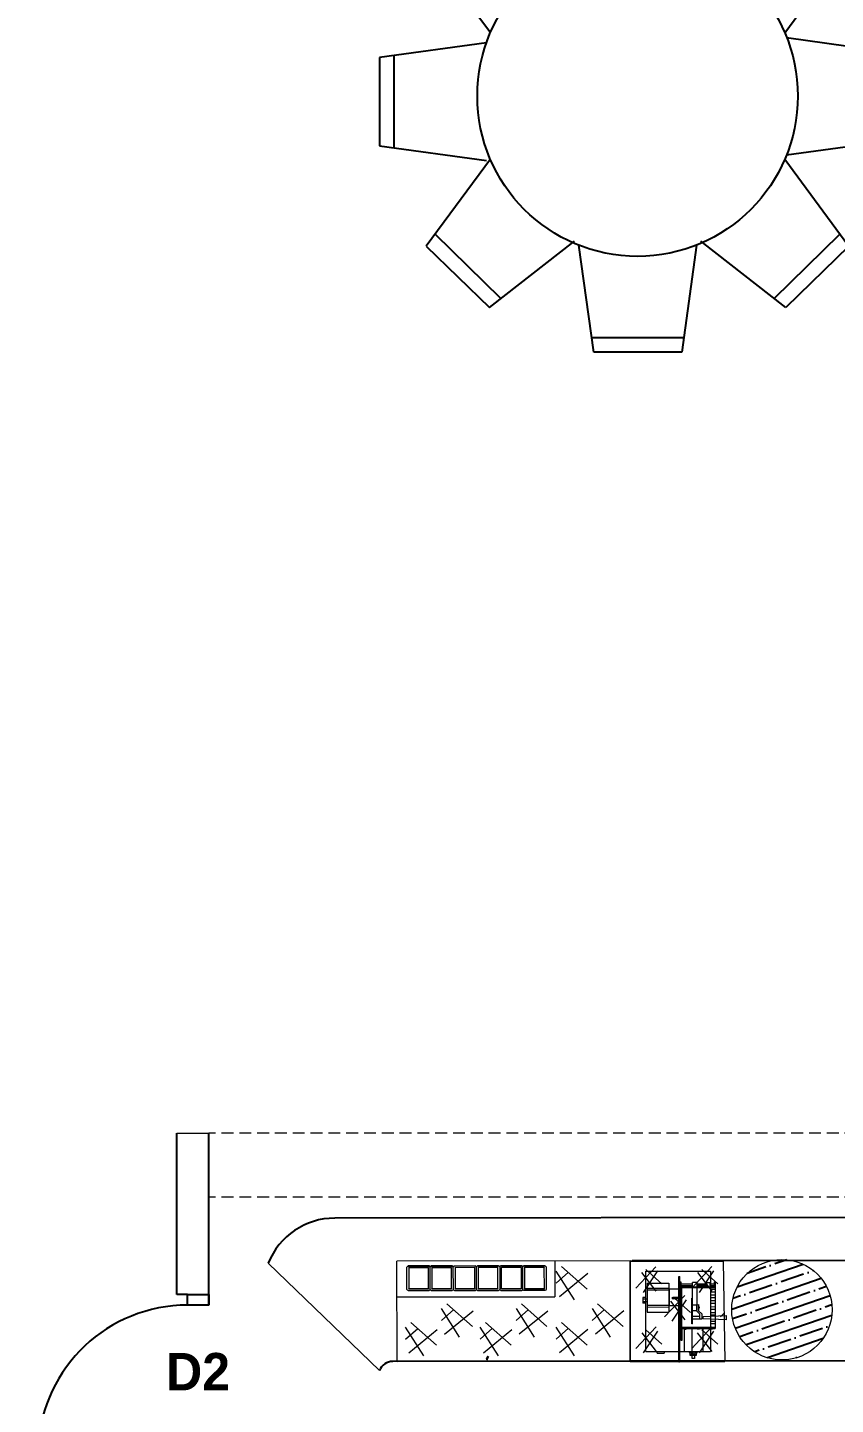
# Model space of a CAD drawing. Header units: inches. Extents: x 484217 to 497210, y -26946 to -21493.
# Drawn here: x 487648 to 487818.2, y -26187.9 to -25898 of the extents above; entities that cross this region are included whole.
import ezdxf

# ---------------------------------------------------------------- set-up
doc = ezdxf.new("R2010")
doc.units = ezdxf.units.IN
doc.header["$LTSCALE"] = 20
doc.header["$MEASUREMENT"] = 0
doc.linetypes.add('HIDDEN2', pattern=[0.1875, 0.125, -0.0625])
for name, color, linetype in [('1', 7, 'Continuous'), ('A-Door', 1, 'Continuous'), ('A-GLASS', 4, 'Continuous'), ('A-HATCH', 8, 'Continuous'), ('furniture', 4, 'Continuous'), ('S_COULMN', 7, 'Continuous')]:
    doc.layers.add(name, color=color, linetype=linetype)
for name, color, linetype, lineweight in [('A-furniture', 50, 'Continuous', 9), ('A-WALL-CONC', 2, 'Continuous', 9), ('I-ANNO-TEXT', 7, 'Continuous', 18), ('TC-EQUIPMENT', 251, 'Continuous', 5)]:
    doc.layers.add(name, color=color, linetype=linetype, lineweight=lineweight)
doc.styles.add('MICRO', font='')
doc.styles.get('MICRO').set_extended_font_data('MicrogrammaSSi', bold=True)

# ---------------------------------------------------------------- blocks, each defined once
blk = doc.blocks.new('1D-L080')
at = {"layer": 'A-Door'}
for p, q in [((0.06999999999993634, 0.6488562083862632), (0.06999999999993634, 0.8488562083862802)), ((0.04999999999995453, 0.09999999999999432), (0.04999999999995453, 0.7988562083862973)), ((0.08999999999991815, 0.7988562083862973), (0.04999999999995453, 0.7988562083862973)), ((0.08999999999991815, 0.09999999999999432), (0.08999999999991815, 0.7988562083862973)), ((0.03787469164376489, 0.7668033117109019), (0.04999999999995453, 0.7668033117109019)), ((0.03787469164376489, 0.7507768633732042), (0.04999999999995453, 0.7507768633732042)), ((0.08999999999991815, 0.698856208386303), (0.04999999999995453, 0.698856208386303)), ((0.04999999999995453, 0.1999999999999886), (0.08999999999991815, 0.1999999999999886)), ((0.06999999999993634, 0.25), (0.06999999999993634, 0.04999999999998294)), ((0, 0.09999999999999432), (0, 0)), ((0.04999999999995453, 0.09999999999999432), (0, 0.09999999999999432)), ((0.04999999999995453, 0), (0.04999999999995453, 0.09999999999999432)), ((0.04999999999995453, 0.09999999999999432), (0.08999999999991815, 0.09999999999999432)), ((0.75, 0.09999999999999432), (0.7999999999999545, 0.09999999999999432)), ((0.75, 0), (0.75, 0.09999999999999432)), ((0.7999999999999545, 0.09999999999999432), (0.7999999999999545, 0)), ((0, 0), (0.04999999999995453, 0)), ((0.7999999999999545, 0), (0.75, 0))]:
    blk.add_line(p, q, dxfattribs=at)
blk.add_circle((0.01784163122158589, 0.7587900875420246), 0.02003306042211554, dxfattribs=at)
blk.add_arc((0.04999999999995453, 0.09999999999999432), 0.7000000000000455, 0, 86.72417104020366, dxfattribs=at)
blk = doc.blocks.new('A$C15473981')
at = {"layer": 'furniture'}
for p, q in [((-0.2055477611720562, 1.198040649294853), (-0.2742977626621723, 0.6980406418442726)), ((0.2069522403180599, 1.198040649294853), (-0.2055477611720562, 1.198040649294853)), ((0.275702241808176, 0.6980406437069178), (0.2069522403180599, 1.198040649294853)), ((-0.2141415104269981, 1.129290647804737), (0.2155459895730018, 1.129290647804737)), ((-0.9889613613486289, 0.7018430167809129), (-0.6935625001788139, 0.989759262651205)), ((-0.6935625001788139, 0.989759262651205), (-0.2953399643301964, 0.6796860741451383)), ((0.6935625001788139, 0.989759262651205), (0.2953399680554867, 0.6796860732138157)), ((0.9889613613486289, 0.7018430158495903), (0.6935625001788139, 0.989759262651205)), ((-0.6394223161041737, 0.9465243723243474), (-0.9471294619143008, 0.6466116178780794)), ((0.6394223161041737, 0.9465243723243474), (0.9471294656395912, 0.6466116178780794)), ((-0.6892051175236702, 0.2957977475598454), (-0.9889613613486289, 0.7018430167809129)), ((0.6892051175236702, 0.2957977466285229), (0.9889613613486289, 0.7018430158495903)), ((0.6970983687788248, 0.2733163088560104), (1.197098372504115, 0.2045663073658943)), ((-0.707463700324297, 0.2489881739020347), (-1.207463707774878, 0.1802381724119186)), ((1.128348371013999, -0.2165274433791637), (1.128348372876644, 0.2131600566208363)), ((1.197098372504115, 0.2045663073658943), (1.197098372504115, -0.2079336941242218)), ((-1.207463707774878, 0.1802381724119186), (-1.207463707774878, -0.2322618290781975)), ((-1.138713704422116, -0.2408555820584297), (-1.138713706284761, 0.1888319216668606)), ((-1.207463707774878, -0.2322618290781975), (-0.707463700324297, -0.3010118305683136)), ((1.197098372504115, -0.2079336941242218), (0.6970983669161797, -0.2766836956143379)), ((-0.6892051175236702, -0.2957977454643697), (-0.9889613613486289, -0.7018430142197758)), ((0.6892051175236702, -0.2957977456972003), (0.9889613613486289, -0.7018430144526064)), ((-0.9889613613486289, -0.7018430141791896), (-0.6935625001788139, -0.989759260515143)), ((-0.6394223161041737, -0.946524370694533), (-0.9471294619143008, -0.646611615549773)), ((-0.6935625001788139, -0.9897592605557292), (-0.2953399643301964, -0.6796860720496625)), ((-0.2055477611720562, -1.198040645569563), (-0.2742977626621723, -0.6980406418442726)), ((0.275702241808176, -0.6980406418442726), (0.2069522403180599, -1.198040645569563)), ((0.6935625001788139, -0.9897592598572372), (0.2953399643301964, -0.6796860713511705)), ((0.6394223161041737, -0.9465243704617023), (0.9471294619143008, -0.6466116160154343)), ((0.9889613613486289, -0.7018430144526064), (0.6935625001788139, -0.9897592598572372)), ((-0.2141415104269981, -1.129290644079447), (0.2155459895730018, -1.129290647804737)), ((0.2069522403180599, -1.198040645569563), (-0.2055477611720562, -1.198040645569563))]:
    blk.add_line(p, q, dxfattribs=at)
at = {"layer": 'S_COULMN'}
blk.add_circle((0, 0), 0.7499999999999998, dxfattribs=at)

msp = doc.modelspace()

# ---------------------------------------------------------------- hatches: boundary and pattern name
at = {"layer": 'A-HATCH', "ltscale": 5, "transparency": 33554687}
h = msp.add_hatch(dxfattribs=at)
h.set_pattern_fill('ANSI35', color=256, scale=0.6348313643288954, angle=154.0448241598463)
h.set_pattern_definition([(199.0448241598463, (482647.7328178321, -5445.043810507304), (1.315405049114057, -3.810526867102365), []), (199.0448241598463, (482645.1698507668, -5443.796249059458), (1.315405049114057, -3.810526867102365), [5.038973954360608, -1.007794790872121, 0, -1.007794790872121])])
edge = h.paths.add_edge_path()
edge.add_arc((487806.9104757984, -26167.81746280322), 10.65942531469487, 204.7986035022255, 308.7044949430924, ccw=False)
edge.add_arc((487806.8809550736, -26167.94284803599), 10.58052273882462, 102.415108803424, 204.2492689073628, ccw=False)
edge.add_arc((487806.8809550736, -26167.94284803599), 10.58052273881635, 309.2538295377805, 462.4151088035012, ccw=False)

# ---------------------------------------------------------------- linework, layer by layer
for p, q in [((487679.4025431925, -26164.73035328805, 4.26855191216912), (487679.4025333745, -26130.77693018392, 2.036776753079459)), ((487686.152543843, -26166.98035328804, 4.416445644372894), (487686.1525333745, -26130.7769282321, 2.036776753079459)), ((487681.6525536021, -26164.73035328804, 6.634849703023537), (487679.4025431881, -26164.73035328804, 6.634849703023537))]:
    msp.add_line(p, q)
at = {"layer": '1'}
for p, q in [((488015.1707596711, -26148.37631586622), (487712.6642843843, -26148.67256843508)), ((488002.0600359255, -26157.42762488504), (487775.3341986692, -26157.64905362202)), ((487744.7258621969, -26178.35217343302), (487744.9691544811, -26177.74875209751)), ((488030.3154103546, -26178.53059921534), (487724.8867348855, -26178.82929529838))]:
    msp.add_line(p, q, dxfattribs=at)
for centre, radius, start, end in [((487712.6787544512, -26163.78730287733), 15.11474227539762, 90.05482426982822, 158.05682416389), ((487747.6352035067, -26179.17391457471), 3.023039749875728, 151.8843241651282, 164.228324149685), ((487724.8899786539, -26181.852076223), 3.0227827943235, 90.0615242156485, 158.0645241650743), ((487747.6352035067, -26179.17391457471), 3.023163693142098, 164.2277241348159, 168.9957241683234)]:
    msp.add_arc(centre, radius, start, end, dxfattribs=at)
at = {"layer": 'A-furniture', "linetype": 'HIDDEN2'}
for points, elevation in [([(488036.3354853204, -26130.77688032338), (487686.1231991437, -26130.77698159034)], 7.623000000000006), ([(488036.3354853204, -26144.27688032337), (487686.1525372781, -26144.27698158185)], 3.811500000000003)]:
    msp.add_lwpolyline(points, dxfattribs=dict(at, elevation=elevation))
at = {"layer": 'A-GLASS', "color": 4}
msp.add_arc((487684.1215812608, -25789.53501189645, 0.6930000000000014), 385.7034997383183, 297.7821771888734, 76.81681954453734, dxfattribs=at)
at = {"layer": 'A-WALL-CONC'}
msp.add_circle((487806.880520874, -26167.94267311491), 10.58052273881492, dxfattribs=at)
at = {"layer": 'TC-EQUIPMENT'}
for p, q in [((487679.4025333745, -26130.77693018392, 2.036776753079459), (487686.1525333745, -26130.7769282321, 2.036776753079459)), ((487698.6590008645, -26158.13912233667), (487722.0860298175, -26180.72287883365)), ((487774.8975949174, -26157.68331008883), (487725.7737584452, -26157.73004371233)), ((487725.7943191269, -26178.89115543276), (487725.7737584452, -26157.73004371233)), ((487727.9669342718, -26158.81777662962), (487727.8886571258, -26158.95786650728)), ((487727.8930107689, -26163.71066274641), (487727.8886571258, -26158.95786650728)), ((487727.8886831098, -26158.97300870014), (487727.9668207534, -26158.83251470547)), ((487728.1117504181, -26158.75580042321), (487727.9668207534, -26158.83251470547)), ((487727.9669342718, -26158.81777662962), (487728.1114526246, -26158.74052592312)), ((487732.5474751654, -26158.73629943717), (487728.1114526246, -26158.74052592312)), ((487728.1117504181, -26158.75580042321), (487732.5472293399, -26158.75130932267)), ((487728.1899081112, -26159.04902980298), (487728.2502874234, -26159.10733455138)), ((487732.4092908181, -26159.10375845021), (487728.2502874234, -26159.10733455138)), ((487728.2502874234, -26159.10733455138), (487728.2544551554, -26163.57594106702)), ((487732.4693731215, -26159.04525302483), (487732.4092908181, -26159.10375845021)), ((487732.4137303593, -26163.57249727315), (487732.4092908181, -26159.10375845021)), ((487732.5472293399, -26158.75130932267), (487732.6918968106, -26158.82778013339)), ((487732.692010329, -26158.81304205746), (487732.5474751654, -26158.73629943717)), ((487732.6918968106, -26158.82778013339), (487732.7707280093, -26158.96836084433)), ((487732.7705697183, -26158.95349046118), (487732.692010329, -26158.81304205746)), ((487732.8487073619, -26158.81299646659), (487732.7705697183, -26158.95349046118)), ((487732.7707280093, -26158.96836084433), (487732.8488584579, -26158.82719092323)), ((487732.7750556686, -26163.70601489066), (487732.7707280093, -26158.96836084433)), ((487732.8487073619, -26158.81299646659), (487732.9933652169, -26158.73614987695)), ((487732.993391201, -26158.75129206974), (487732.8488584579, -26158.82719092323)), ((487737.4296595674, -26158.73205569829), (487732.9933652169, -26158.73614987695)), ((487732.993391201, -26158.75129206974), (487737.429413742, -26158.74706558378)), ((487733.0718207036, -26159.04465375681), (487733.1324718256, -26159.10309081243)), ((487737.2914680248, -26159.09883878483), (487733.1324718256, -26159.10309081243)), ((487733.1324718256, -26159.10309081243), (487733.1363677477, -26163.57156502086)), ((487737.351822138, -26159.04046566674), (487737.2914680248, -26159.09883878483)), ((487737.295635757, -26163.5674453004), (487737.2914680248, -26159.09883878483)), ((487737.429413742, -26158.74706558378), (487737.5744781346, -26158.82272096557)), ((487737.5743270383, -26158.80852650893), (487737.4296595674, -26158.73205569829)), ((487737.6527469252, -26158.94857079573), (487737.5743270383, -26158.80852650893)), ((487737.5744781346, -26158.82272096557), (487737.6529052166, -26158.96344117894)), ((487737.7308845686, -26158.80807680113), (487737.6527469252, -26158.94857079573)), ((487737.6529052166, -26158.96344117894), (487737.7307710505, -26158.82281487698)), ((487737.6572328753, -26163.70109522521), (487737.6529052166, -26158.96344117894)), ((487737.8754361007, -26158.74664421393), (487737.7307710505, -26158.82281487698)), ((487737.7308845686, -26158.80807680113), (487737.8756819263, -26158.73163432836)), ((487742.3117304514, -26158.74255003519), (487737.8754361007, -26158.74664421393)), ((487737.8756819263, -26158.73163432836), (487742.3114326575, -26158.72727553512)), ((487737.9542697201, -26159.03986639871), (487738.0145167254, -26159.09844295669)), ((487742.173652427, -26159.09459504588), (487738.0145167254, -26159.09844295669)), ((487738.0145167254, -26159.09844295669), (487738.0186844569, -26163.56704947227)), ((487742.2337347306, -26159.03608962057), (487742.173652427, -26159.09459504588)), ((487742.1776806563, -26163.56279744459), (487742.173652427, -26159.09459504588)), ((487742.3117304514, -26158.74255003519), (487742.4563907269, -26158.81834491948)), ((487742.5349501164, -26158.95879332313), (487742.4563907269, -26158.81834491948)), ((487742.5349501164, -26158.95879332313), (487742.6129482574, -26158.8178952116)), ((487742.5394172775, -26163.69685148633), (487742.5349501164, -26158.95879332313)), ((487742.6129482574, -26158.8178952116), (487742.7576133076, -26158.74172454855)), ((487742.7576133076, -26158.74172454855), (487747.193907658, -26158.73763036981)), ((487747.1936098644, -26158.7223558698), (487742.758130943, -26158.72684697033)), ((487742.8365864294, -26159.03535085012), (487742.8969657417, -26159.09365559852)), ((487747.0559619411, -26159.08940357085), (487742.8969657417, -26159.09365559852)), ((487742.8969657417, -26159.09365559852), (487742.900861664, -26163.56212980695)), ((487747.1156401277, -26159.03103764782), (487747.0559619411, -26159.08940357085)), ((487747.0601296732, -26163.55801008649), (487747.0559619411, -26159.08940357085)), ((487747.3386886472, -26158.7993631046), (487747.1936098644, -26158.7223558698)), ((487747.193907658, -26158.73763036981), (487747.3388397437, -26158.81355756131)), ((487747.4172408414, -26158.93913558182), (487747.3386886472, -26158.7993631046)), ((487747.3388397437, -26158.81355756131), (487747.417127323, -26158.95387365767)), ((487747.417127323, -26158.95387365767), (487747.4951326596, -26158.8136514728)), ((487747.417127323, -26158.95387365767), (487747.4218662939, -26163.69206412824)), ((487747.4955179876, -26158.79904570409), (487747.4172408414, -26158.93913558182)), ((487747.4951326596, -26158.8136514728), (487747.639930017, -26158.73720899996)), ((487747.6401758425, -26158.72219911445), (487747.4955179876, -26158.79904570409)), ((487752.0762243675, -26158.73311482136), (487747.639930017, -26158.73720899996)), ((487747.6401758425, -26158.72219911445), (487752.075926574, -26158.71784032128)), ((487747.7187636364, -26159.03043118474), (487747.7790106414, -26159.08900774278)), ((487751.9376027241, -26159.08489521746), (487747.7790106414, -26159.08900774278)), ((487747.7831783734, -26163.5576142585), (487747.7790106414, -26159.08900774278)), ((487751.997956837, -26159.02652209938), (487751.9376027241, -26159.08489521746)), ((487751.9376027241, -26159.08489521746), (487751.9423140751, -26163.55376634761)), ((487752.075926574, -26158.71784032128), (487752.220726352, -26158.79403932228)), ((487752.2210241455, -26158.80931382236), (487752.0762243675, -26158.73311482136)), ((487752.2994252433, -26158.93489184287), (487752.220726352, -26158.79403932228)), ((487752.2210241455, -26158.80931382236), (487752.2990399156, -26158.9494976115)), ((487752.2990399156, -26158.9494976115), (487752.3777139835, -26158.80859230498)), ((487752.3037788864, -26163.687688082), (487752.2990399156, -26158.9494976115)), ((487752.3775628871, -26158.79439784827), (487752.2994252433, -26158.93489184287)), ((487752.3775628871, -26158.79439784827), (487752.5223530494, -26158.71727944907)), ((487752.5223790334, -26158.73242164193), (487752.3777139835, -26158.80859230498)), ((487756.9581037809, -26158.71292065582), (487752.5223530494, -26158.71727944907)), ((487752.5223790334, -26158.73242164193), (487756.9584015742, -26158.72819515591)), ((487752.6009480382, -26159.02618744586), (487752.6609160391, -26159.08395577011)), ((487756.8199194332, -26159.08037966894), (487752.6609160391, -26159.08395577011)), ((487752.6609160391, -26159.08395577011), (487752.6653555803, -26163.55269459297)), ((487756.8199194332, -26159.08037966894), (487756.8801340442, -26159.02160243391)), ((487756.8243589749, -26163.54911849194), (487756.8199194332, -26159.08037966894)), ((487757.1031825635, -26158.78992789076), (487756.9581037809, -26158.71292065582)), ((487756.9584015742, -26158.72819515591), (487757.1033336599, -26158.80412234741)), ((487757.1814701433, -26158.93024398712), (487757.1031825635, -26158.78992789076)), ((487757.1033336599, -26158.80412234741), (487757.1814889322, -26158.94471025341)), ((487757.1814701433, -26158.93024398712), (487757.1863602105, -26163.68262891433)), ((487759.0269631855, -26157.69866084892), (487759.0343087364, -26165.22195633743)), ((487763.1473748033, -26165.85634014854), (487759.3313738525, -26159.8140141878)), ((487759.333810514, -26162.34183423538), (487761.9320732831, -26160.05348685678)), ((487765.9845065743, -26160.35173134413), (487760.0020200541, -26165.25491950557)), ((487760.449314188, -26158.8455696256), (487765.836340042, -26163.61718669605)), ((487774.8975949174, -26157.68331008883), (487794.5039173767, -26157.66442765807)), ((487774.8975949174, -26157.68331008883), (487774.9181555991, -26178.84442180926)), ((487774.9181555991, -26178.84442180926), (487774.8975949174, -26157.68331008883)), ((487794.5063373034, -26157.81555619135), (487774.8977152549, -26157.83432789995)), ((487776.1127925016, -26163.42559460943), (487780.340606233, -26158.88706285989)), ((487777.3185233956, -26160.09899273679), (487780.3454240074, -26164.02639273)), ((487780.6435105788, -26159.79400909484), (487777.6249193805, -26164.33143144524)), ((487778.1984269779, -26159.82125316665), (487791.8023073818, -26159.80799367196)), ((487778.2144949898, -26176.7499573128), (487778.1984269779, -26159.82125316665)), ((487781.5528851537, -26162.5134887517), (487778.2249571457, -26159.49392046116)), ((487787.90230628, -26163.41474848871), (487792.1301200115, -26158.87621673918)), ((487789.1080371742, -26160.08814661601), (487792.1352024002, -26164.01500299)), ((487792.4334212792, -26159.78234754527), (487789.4148300809, -26164.31976989567)), ((487793.3425312393, -26162.50237082134), (487790.0147355385, -26159.48253072116)), ((487791.8023073818, -26159.80799367196), (487791.8182430863, -26176.73696962775)), ((487794.5039173767, -26157.66442765807), (487794.8682888168, -26178.82512441913)), ((487778.503205853, -26162.39033586553), (487783.0379208592, -26162.38573482753)), ((487778.503205853, -26162.39033586553), (487778.5091569652, -26168.43630902678)), ((487783.0379208592, -26162.38573482753), (487783.0434678548, -26168.43184749113)), ((487785.1224404344, -26160.96286725036), (487785.3943311733, -26160.9630826598)), ((487785.1398212851, -26178.98019281091), (487785.1224404344, -26160.96286725036)), ((487785.2733259381, -26160.9630187222), (487785.2908390962, -26178.98007247325)), ((487785.4022887799, -26169.06462468338), (487785.3943311733, -26160.9630826598)), ((487785.4257888956, -26162.05124798937), (487785.5467941306, -26162.05131192689)), ((487785.4313998288, -26167.97635541779), (487785.4257888956, -26162.05124798937)), ((487785.5467941306, -26162.05131192689), (487785.5524050638, -26167.97641935531)), ((487788.0262729165, -26162.56261139734), (487785.5774111582, -26162.56515397322)), ((487785.5774111582, -26162.56515397322), (487785.5779236432, -26162.86732190281)), ((487792.8332157359, -26163.31385844394), (487785.5777482325, -26163.3207866483)), ((487785.5779236432, -26162.86732190281), (487788.026109475, -26162.86478652206)), ((487785.5779800433, -26163.13934494918), (487792.8334475471, -26163.13241674488)), ((487785.5779800433, -26163.13934494918), (487785.5887489302, -26174.3246479806)), ((487785.7675205208, -26171.72432429576), (487785.7595868533, -26163.32020303066)), ((487791.7148107936, -26163.37497659338), (487785.7596907893, -26163.38077180176)), ((487788.932895374, -26162.2292903585), (487788.0255689612, -26162.22975496523)), ((487788.0338828064, -26170.93631596956), (487788.0255689612, -26162.22975496523)), ((487788.3287495489, -26163.37857216819), (487788.3291892323, -26163.31826801154)), ((487788.9036164514, -26163.37799608796), (487788.9032407057, -26163.31729500943)), ((487791.0489215339, -26162.55963943857), (487788.9327839006, -26162.56174986874)), ((487788.932895374, -26162.2292903585), (487788.9381305616, -26168.0936967084)), ((487788.9331121104, -26162.8339052224), (487791.0492497438, -26162.83179479231)), ((487791.0493017116, -26162.86207917782), (487788.9331640782, -26162.86418960797)), ((487791.0490330073, -26162.22717992841), (487791.653104252, -26162.22669857748)), ((487791.0496299215, -26163.13423453147), (487791.0490330073, -26162.22717992841)), ((487791.0499345344, -26163.31526491859), (487791.049766661, -26163.37570138254)), ((487791.6238208974, -26163.1336656463), (487791.6239932031, -26163.314967843)), ((487791.653104252, -26162.22669857748), (487791.6542375903, -26163.13334186868)), ((487792.6514369626, -26162.5579939577), (487791.653668705, -26162.55915089272)), ((487791.65418119, -26162.86131882232), (487792.6516848334, -26162.86070550658)), ((487791.7149786672, -26163.31454012936), (487791.7148107936, -26163.37497659338)), ((487792.5007234221, -26163.13284889061), (487792.5007562255, -26163.31374697044)), ((487792.6505323304, -26162.10467590964), (487792.8321063367, -26162.10463591122)), ((487792.6517412335, -26163.13272855288), (487792.6505323304, -26162.10467590964)), ((487792.8321063367, -26162.10463591122), (487792.8415935188, -26171.89941421308)), ((487725.7813758058, -26165.25347150813), (487759.0343087364, -26165.22195633743)), ((487727.9713127384, -26163.85233069585), (487727.8930107689, -26163.71066274641)), ((487728.1161053215, -26163.92785377042), (487727.9713127384, -26163.85233069585)), ((487728.1161053215, -26163.92785377042), (487732.552399672, -26163.92375959168)), ((487728.1945195492, -26163.63552653577), (487728.2544551554, -26163.57594106702)), ((487728.254304059, -26163.56174661031), (487732.4133002584, -26163.55749458264)), ((487732.4137303593, -26163.57249727315), (487728.2544551554, -26163.57594106702)), ((487732.4737055549, -26163.63094152383), (487732.4137303593, -26163.57249727315)), ((487732.6972042247, -26163.84799304549), (487732.552399672, -26163.92375959168)), ((487732.7750556686, -26163.70601489066), (487732.6972042247, -26163.84799304549)), ((487732.853761755, -26163.84754333775), (487732.7750556686, -26163.70601489066)), ((487732.9985543382, -26163.92306641225), (487732.853761755, -26163.84754333775)), ((487732.9985543382, -26163.92306641225), (487737.4343050694, -26163.91870761901)), ((487733.0768290635, -26163.63033506081), (487733.1363677477, -26163.57156502086)), ((487737.295635757, -26163.5674453004), (487733.1363677477, -26163.57156502086)), ((487733.1364812662, -26163.55682694493), (487737.2954846605, -26163.55325084376)), ((487737.3556181475, -26163.62656547774), (487737.295635757, -26163.5674453004)), ((487737.5793814314, -26163.84307338003), (487737.4343050694, -26163.91870761901)), ((487737.6572328753, -26163.70109522521), (487737.5793814314, -26163.84307338003)), ((487737.7358066547, -26163.84289548194), (487737.6572328753, -26163.70109522521)), ((487737.8807387399, -26163.91882267337), (487737.7358066547, -26163.84289548194)), ((487737.8807387399, -26163.91882267337), (487742.3167612812, -26163.91459618742)), ((487737.9587416559, -26163.62595901458), (487738.0186844569, -26163.56704947227)), ((487738.018665668, -26163.55258320605), (487742.1780659845, -26163.54819167603)), ((487742.1776806563, -26163.56279744459), (487738.0186844569, -26163.56704947227)), ((487742.2381994713, -26163.62150630992), (487742.1776806563, -26163.56279744459)), ((487742.4614263314, -26163.83842552429), (487742.3167612812, -26163.91459618742)), ((487742.5394172775, -26163.69685148633), (487742.4614263314, -26163.83842552429)), ((487742.6182556715, -26163.83810812377), (487742.5394172775, -26163.69685148633)), ((487742.7629159471, -26163.91390300792), (487742.6182556715, -26163.83810812377)), ((487742.7629159471, -26163.91390300792), (487747.1986666782, -26163.90954421474)), ((487742.8405147459, -26163.62117885155), (487742.900861664, -26163.56212980695)), ((487747.0601296732, -26163.55801008649), (487742.900861664, -26163.56212980695)), ((487742.901246992, -26163.54752403824), (487747.0599785768, -26163.54381562985)), ((487747.1203838733, -26163.61726257105), (487747.0601296732, -26163.55801008649)), ((487747.3433317285, -26163.83337355162), (487747.1986666782, -26163.90954421474)), ((487747.4218662939, -26163.69206412824), (487747.3433317285, -26163.83337355162)), ((487747.5001682639, -26163.83373207761), (487747.4218662939, -26163.69206412824)), ((487747.6452326563, -26163.90938745947), (487747.5001682639, -26163.83373207761)), ((487747.6452326563, -26163.90938745947), (487752.0807115781, -26163.90489635893)), ((487747.7229637625, -26163.61639149338), (487747.7831783734, -26163.5576142585)), ((487747.7831595846, -26163.54314799214), (487751.9424275935, -26163.53902827168)), ((487751.9423140751, -26163.55376634761), (487747.7831783734, -26163.5576142585)), ((487752.002428773, -26163.61261471523), (487751.9423140751, -26163.55376634761)), ((487752.0807115781, -26163.90489635893), (487752.2255161306, -26163.82912981281)), ((487752.3037788864, -26163.687688082), (487752.2255161306, -26163.82912981281)), ((487752.3820736613, -26163.82868010493), (487752.3037788864, -26163.687688082)), ((487752.5271380537, -26163.90433548672), (487752.3820736613, -26163.82868010493)), ((487756.9631605945, -26163.90010900084), (487752.5271380537, -26163.90433548672)), ((487752.604876355, -26163.61201544722), (487752.6653555803, -26163.55269459297)), ((487752.6649326746, -26163.53836782911), (487756.8243401859, -26163.53465222552)), ((487756.8243589749, -26163.54911849194), (487752.6653555803, -26163.55269459297)), ((487756.8843341704, -26163.60756274263), (487756.8243589749, -26163.54911849194)), ((487757.1078256447, -26163.82393833771), (487756.9631605945, -26163.90010900084)), ((487757.1863602105, -26163.68262891433), (487757.1078256447, -26163.82393833771)), ((487778.2039059461, -26165.35292819667), (487777.5990264676, -26165.35368855223)), ((487777.5990264676, -26165.35368855223), (487777.6006794859, -26166.56317569954)), ((487777.5997912553, -26166.20030669142), (487778.2048102361, -26166.19995045278)), ((487778.2039859431, -26165.71607620949), (487777.5999146982, -26165.71655756028)), ((487778.2041538165, -26165.65563974548), (487778.506725863, -26165.65498775816)), ((487778.5070821017, -26166.26000673891), (487778.2046351673, -26166.25971099015)), ((487783.0385577718, -26163.47436343708), (487778.5043791896, -26163.478553163)), ((487783.0395783095, -26163.83696063555), (487778.5045914938, -26163.84142936626)), ((487782.1641803514, -26169.46602797015), (487786.3922658923, -26164.9276285279)), ((487783.1602033671, -26163.53458483392), (487785.1249190726, -26163.53273424384)), ((487783.1632597547, -26167.16212012479), (487783.1602033671, -26163.53458483392)), ((487783.3701830548, -26166.13955840473), (487786.3972159739, -26170.06668658837)), ((487786.6950307362, -26165.83417064599), (487783.6767113469, -26170.37172530369)), ((487783.7663450433, -26165.46866711007), (487783.7963412176, -26165.37803379486)), ((487783.7665812867, -26165.52896407174), (487783.7663450433, -26165.46866711007)), ((487783.7967497669, -26165.61963295328), (487783.7665812867, -26165.52896407174)), ((487783.7963412176, -26165.37803379486), (487783.8871424066, -26165.34759350528)), ((487783.8875225841, -26165.65003324444), (487783.7967497669, -26165.61963295328)), ((487785.1265170173, -26165.34670394767), (487783.8871424066, -26165.34759350528)), ((487783.8875225841, -26165.65003324444), (487783.9782434337, -26165.65014915002)), ((487783.9475788704, -26165.34776137875), (487784.0386163027, -26165.37761805085)), ((487784.0386207348, -26165.61935671156), (487783.9479590481, -26165.650201118)), ((487785.1268971953, -26165.64914368698), (487784.0085278194, -26165.65009718204)), ((487784.0386163027, -26165.37761805085), (487784.0683806657, -26165.4684264346)), ((487784.0687564113, -26165.5291275132), (487784.0386207348, -26165.61935671156)), ((487784.0683806657, -26165.4684264346), (487784.0687564113, -26165.5291275132)), ((487787.6046771199, -26168.55378261006), (487784.2768814193, -26165.53394250989)), ((487785.2784558628, -26165.89035069796), (487785.1271662419, -26165.89033872841)), ((487785.5794740526, -26164.89274588184), (487785.7304918636, -26164.89262554411)), ((487785.7304918636, -26164.89262554411), (487785.7364429761, -26170.93859870543)), ((487787.8776742382, -26165.49534262452), (487788.0288243569, -26165.49495047714)), ((487787.8828649953, -26170.9364363073), (487787.8776742382, -26165.49534262452)), ((487791.8059473873, -26163.61736758389), (487792.8335959138, -26163.61629818317)), ((487792.8340772644, -26164.22036942778), (487791.8064287381, -26164.22143882856)), ((487791.8070567866, -26164.82659011661), (487792.834433503, -26164.82538840861)), ((487792.835458473, -26165.42972426779), (487791.8078099469, -26165.4307936685)), ((487791.8080266831, -26166.0354085324), (487792.8356752097, -26166.03433913175)), ((487738.9707522111, -26173.73927922996), (487735.1547512604, -26167.69695326923)), ((487735.1574597313, -26170.2249056241), (487737.7557225003, -26167.93655824541)), ((487741.8081557918, -26168.23480273284), (487735.8256692715, -26173.13799089421)), ((487736.2725592885, -26166.72878051674), (487741.659849757, -26171.4998539679)), ((487750.8742328738, -26167.68199465637), (487754.6903733269, -26173.7247247341)), ((487750.8766695354, -26170.20981470409), (487753.4756082307, -26167.92146013035)), ((487757.5277769076, -26168.22024823699), (487751.5452831924, -26173.12276047186)), ((487757.3796031798, -26171.48502766233), (487751.9924450187, -26166.71368240153)), ((487766.8964260358, -26167.6667881732), (487770.7121551773, -26173.70898182671)), ((487766.8988626977, -26170.19460822078), (487769.4971254665, -26167.90626084217)), ((487773.549558758, -26168.20450532945), (487767.5670722377, -26173.10769349089)), ((487773.4016568399, -26171.46941706216), (487768.0139622545, -26166.69848311327)), ((487778.2052871546, -26166.56228303668), (487777.6006794859, -26166.56317569954)), ((487778.5080431342, -26166.98534783327), (487783.0422217163, -26166.98115810735)), ((487778.5083074064, -26167.3785084221), (487783.0427506031, -26167.37377507689)), ((487778.5091569652, -26168.43630902678), (487783.0434678548, -26168.43184749113)), ((487785.128379577, -26167.16013003236), (487783.1632597547, -26167.16212012479)), ((487785.4022887799, -26169.06462468338), (487785.281423047, -26169.0649648627)), ((487785.5524050638, -26167.97641935531), (487785.4313998288, -26167.97635541779)), ((487788.0302383686, -26166.88520339699), (487788.9370211623, -26166.88447417568)), ((487788.0316195777, -26168.09455823707), (487788.9381305616, -26168.0936967084)), ((487788.9671732407, -26166.8846940172), (487789.330181751, -26166.88420990351)), ((487788.9688070942, -26168.24479485876), (487788.9671732407, -26166.8846940172)), ((487789.6037032389, -26168.87929309676), (487788.9688070942, -26168.24479485876)), ((487789.330181751, -26166.88420990351), (487789.331307552, -26168.18388147618)), ((487789.4515240603, -26167.63990651612), (487789.3303865179, -26167.64011438815)), ((487789.3305499593, -26167.3379392635), (487789.4511438824, -26167.33746677688)), ((487789.9667473153, -26168.81864432862), (487789.331307552, -26168.18388147618)), ((487789.4511438824, -26167.33746677688), (487789.4515240603, -26167.63990651612)), ((487789.6050444488, -26169.90707393036), (487789.6037032389, -26168.87929309676)), ((487789.9667473153, -26168.81864432862), (487789.9676488424, -26169.90672931894)), ((487790.2995842405, -26169.36225827548), (487795.1367865218, -26169.14582278469)), ((487792.8365678725, -26166.63894680058), (487791.8089193459, -26166.64001620129)), ((487791.8095118281, -26167.30533214364), (487792.8371603545, -26167.304262743)), ((487792.8375093979, -26167.90860579725), (487791.8099931789, -26167.90940338824)), ((487791.8106212271, -26168.51455467636), (487792.8379979437, -26168.51335296835)), ((487792.8388906065, -26169.11796063718), (487791.8113743876, -26169.11875822825)), ((487794.6937092292, -26168.66084258056), (487793.9538264369, -26169.45491003979)), ((487795.1367865218, -26169.14582278469), (487795.1372511287, -26170.05314919738)), ((487731.4170969625, -26177.67695956396), (487727.6009565092, -26171.63422948638)), ((487727.603393171, -26174.16204953402), (487730.202060057, -26171.87356265306)), ((487728.7191686546, -26170.66591723153), (487734.1063268156, -26175.43726249234)), ((487747.1364390738, -26177.66159683439), (487743.320974547, -26171.61885956159)), ((487743.323139399, -26174.14654730202), (487745.9214093628, -26171.85887584984)), ((487744.4383784582, -26170.65082631152), (487749.8255366195, -26175.42217157227)), ((487763.1587645433, -26177.6461185415), (487759.3424917828, -26171.60366027341)), ((487759.3452002539, -26174.13161262835), (487761.9437348325, -26171.84339755696)), ((487760.460703928, -26170.63534801857), (487765.8477297818, -26175.40696508902)), ((487776.1246468485, -26176.12269941509), (487780.3524533848, -26171.58349173912)), ((487785.5852856626, -26170.93831492623), (487785.7364429761, -26170.93859870543)), ((487792.8412817106, -26171.71770789938), (487785.5860860167, -26171.72476841103)), ((487785.5862583222, -26171.90607060781), (487792.8415935188, -26171.89941421308)), ((487785.8909168598, -26174.3241354955), (487785.8885657543, -26171.9059622397)), ((487786.1908540214, -26172.05646756578), (487786.1909179591, -26171.93546233061)), ((487786.1908540214, -26172.05646756578), (487786.6747354599, -26172.05631919919)), ((487786.6747993975, -26171.93531396402), (487786.1909179591, -26171.93546233061)), ((487786.377281711, -26176.74188857513), (487786.3725603354, -26172.05615575779)), ((487786.6747354599, -26172.05631919919), (487786.6747993975, -26171.93531396402)), ((487788.0338828064, -26170.93631596956), (487787.8828649953, -26170.9364363073)), ((487787.8840219303, -26171.93420456488), (487787.888135749, -26176.74067800296)), ((487787.9144252412, -26176.11130967509), (487792.141967163, -26171.57264561834)), ((487788.0628810549, -26169.30400061132), (487789.5739997076, -26169.30224641993)), ((487788.0632300985, -26169.90834366556), (487788.0628810549, -26169.30400061132)), ((487789.5747600633, -26169.9071258984), (487788.0632300985, -26169.90834366556)), ((487789.0023913063, -26171.93325106982), (487789.4859937399, -26171.93229446943)), ((487789.0025919831, -26172.0537126857), (487789.0023913063, -26171.93325106982)), ((487789.486201612, -26172.0534320119), (487789.0025919831, -26172.0537126857)), ((487789.2140582279, -26171.90247060083), (487789.2136141125, -26171.72103609679)), ((487789.4859937399, -26171.93229446943), (487789.486201612, -26172.0534320119)), ((487789.5747600633, -26169.9071258984), (487789.5739997076, -26169.30224641993)), ((487789.9676488424, -26169.90672931894), (487789.6050444488, -26169.90707393036)), ((487790.3005408409, -26169.84586070914), (487790.2995842405, -26169.36225827548)), ((487795.1372511287, -26170.05314919738), (487790.3005408409, -26169.84586070914)), ((487790.3067131217, -26176.73818739506), (487790.3022755251, -26171.9012972641)), ((487791.7531491845, -26171.93006370161), (487792.2367588131, -26171.92978302773)), ((487791.7536288662, -26172.0513335513), (487791.7531491845, -26171.93006370161)), ((487792.2369666852, -26172.0509205702), (487791.7536288662, -26172.0513335513)), ((487791.8124837867, -26170.32798076097), (487792.8402718154, -26170.32731547726)), ((487792.8404885516, -26170.93193034115), (487791.8125682157, -26170.93286743451)), ((487792.2367588131, -26171.92978302773), (487792.2369666852, -26172.0509205702)), ((487734.2539569241, -26172.17221845234), (487728.2720068279, -26177.07499530186)), ((487749.9738426542, -26172.1571203372), (487743.9910843246, -26177.06017619136)), ((487765.996168124, -26172.14164204431), (487760.0131379846, -26177.04456559118)), ((487777.3306495521, -26172.79622984974), (487780.357271159, -26176.72282160916)), ((487780.6553577307, -26172.490437974), (487777.6368988396, -26177.02758851484)), ((487781.5651436173, -26175.21045405494), (487778.2370761067, -26172.19048164754)), ((487785.8896751536, -26173.11518477242), (487785.5876395313, -26173.11542544788)), ((487785.5887489302, -26174.3246479806), (487785.8909168598, -26174.3241354955)), ((487792.1469172447, -26176.71170367881), (487789.1204279449, -26172.78484010982)), ((487792.4452684312, -26172.4787764245), (487789.4265449251, -26177.01647058441)), ((487790.0268544999, -26172.17909190761), (487793.3549220103, -26175.19906431508)), ((487778.2144949898, -26176.7499573128), (487791.8182430863, -26176.73696962775)), ((487780.5726878665, -26176.77758321692), (487782.0842178309, -26176.77636544962)), ((487780.5730680443, -26177.08002295616), (487780.5726878665, -26176.77758321692)), ((487780.5730680443, -26177.08002295616), (487782.0845980088, -26177.07880518885)), ((487782.0842178309, -26176.77636544962), (487782.0845980088, -26177.07880518885)), ((487787.2840645045, -26176.74115935381), (487787.2841328742, -26176.86189277928)), ((487789.097698461, -26176.86043433658), (487787.2841328742, -26176.86189277928)), ((487787.3444370308, -26176.86233246255), (487787.5562003509, -26177.28514904634)), ((487787.6468292341, -26177.07340655979), (487787.5561559206, -26176.86183637923)), ((487788.8262634647, -26177.28406801849), (487787.5562003509, -26177.28514904634)), ((487787.5565805287, -26177.58758878551), (487787.5562003509, -26177.28514904634)), ((487788.8262323305, -26177.58597133349), (487787.5565805287, -26177.58758878551)), ((487787.7075778485, -26176.86157653914), (487787.798118855, -26177.07341852941)), ((487787.9502224686, -26178.19139575802), (487787.9497411176, -26177.58732451334)), ((487788.0702742085, -26177.07309031965), (487788.0699104326, -26176.86109962036)), ((487788.2813647077, -26176.86114715625), (487788.2815889816, -26177.07273373868)), ((487788.4336153608, -26177.58650022017), (487788.4341039069, -26178.19124739143)), ((487788.7352263749, -26176.86050713842), (487788.6446494598, -26177.10253401049)), ((487788.7958067733, -26177.10281778969), (487788.8865159957, -26176.86051910805)), ((487788.8262634647, -26177.28406801849), (487788.8262323305, -26177.58597133349)), ((487789.03712969, -26176.8605382726), (487788.8262634647, -26177.28406801849)), ((487789.0974905891, -26176.73929679419), (487789.097698461, -26176.86043433658)), ((487774.9181555991, -26178.84442180926), (487725.7943191269, -26178.89115543276)), ((487774.9181555991, -26178.84442180926), (487794.8682888168, -26178.82512441913)), ((487785.2908390962, -26178.98007247325), (487785.1398212851, -26178.98019281091)), ((487788.4341039069, -26178.19124739143), (487787.9502224686, -26178.19139575802))]:
    msp.add_line(p, q, dxfattribs=at)

# ---------------------------------------------------------------- block references
at = {"color": 30, "true_color": 0xf26722, "xscale": 45, "yscale": 45, "zscale": 45}
msp.add_blockref('A$C15473981', (487776.4664880155, -25912.44535308384, 3.811500000000003), dxfattribs=at)
at = {"layer": 'A-Door', "xscale": 45, "yscale": 45, "zscale": 45, "rotation": 90}
msp.add_blockref('1D-L080', (487686.1525536021, -26200.73035328804, 6.634849703023537), dxfattribs=at)

# ---------------------------------------------------------------- texts
at = {"layer": 'I-ANNO-TEXT', "insert": (487677.1525536021, -26177.05107477665, 13.56484970302354), "char_height": 7.875, "attachment_point": 1, "style": 'MICRO'}
msp.add_mtext_dynamic_manual_height_columns('{\\fBahnschrift Light|b1|i0|c0|p34;D2}', width=7.409931464537294, gutter_width=1.5, heights=[0], dxfattribs=at)

doc.saveas('drawing.dxf')
